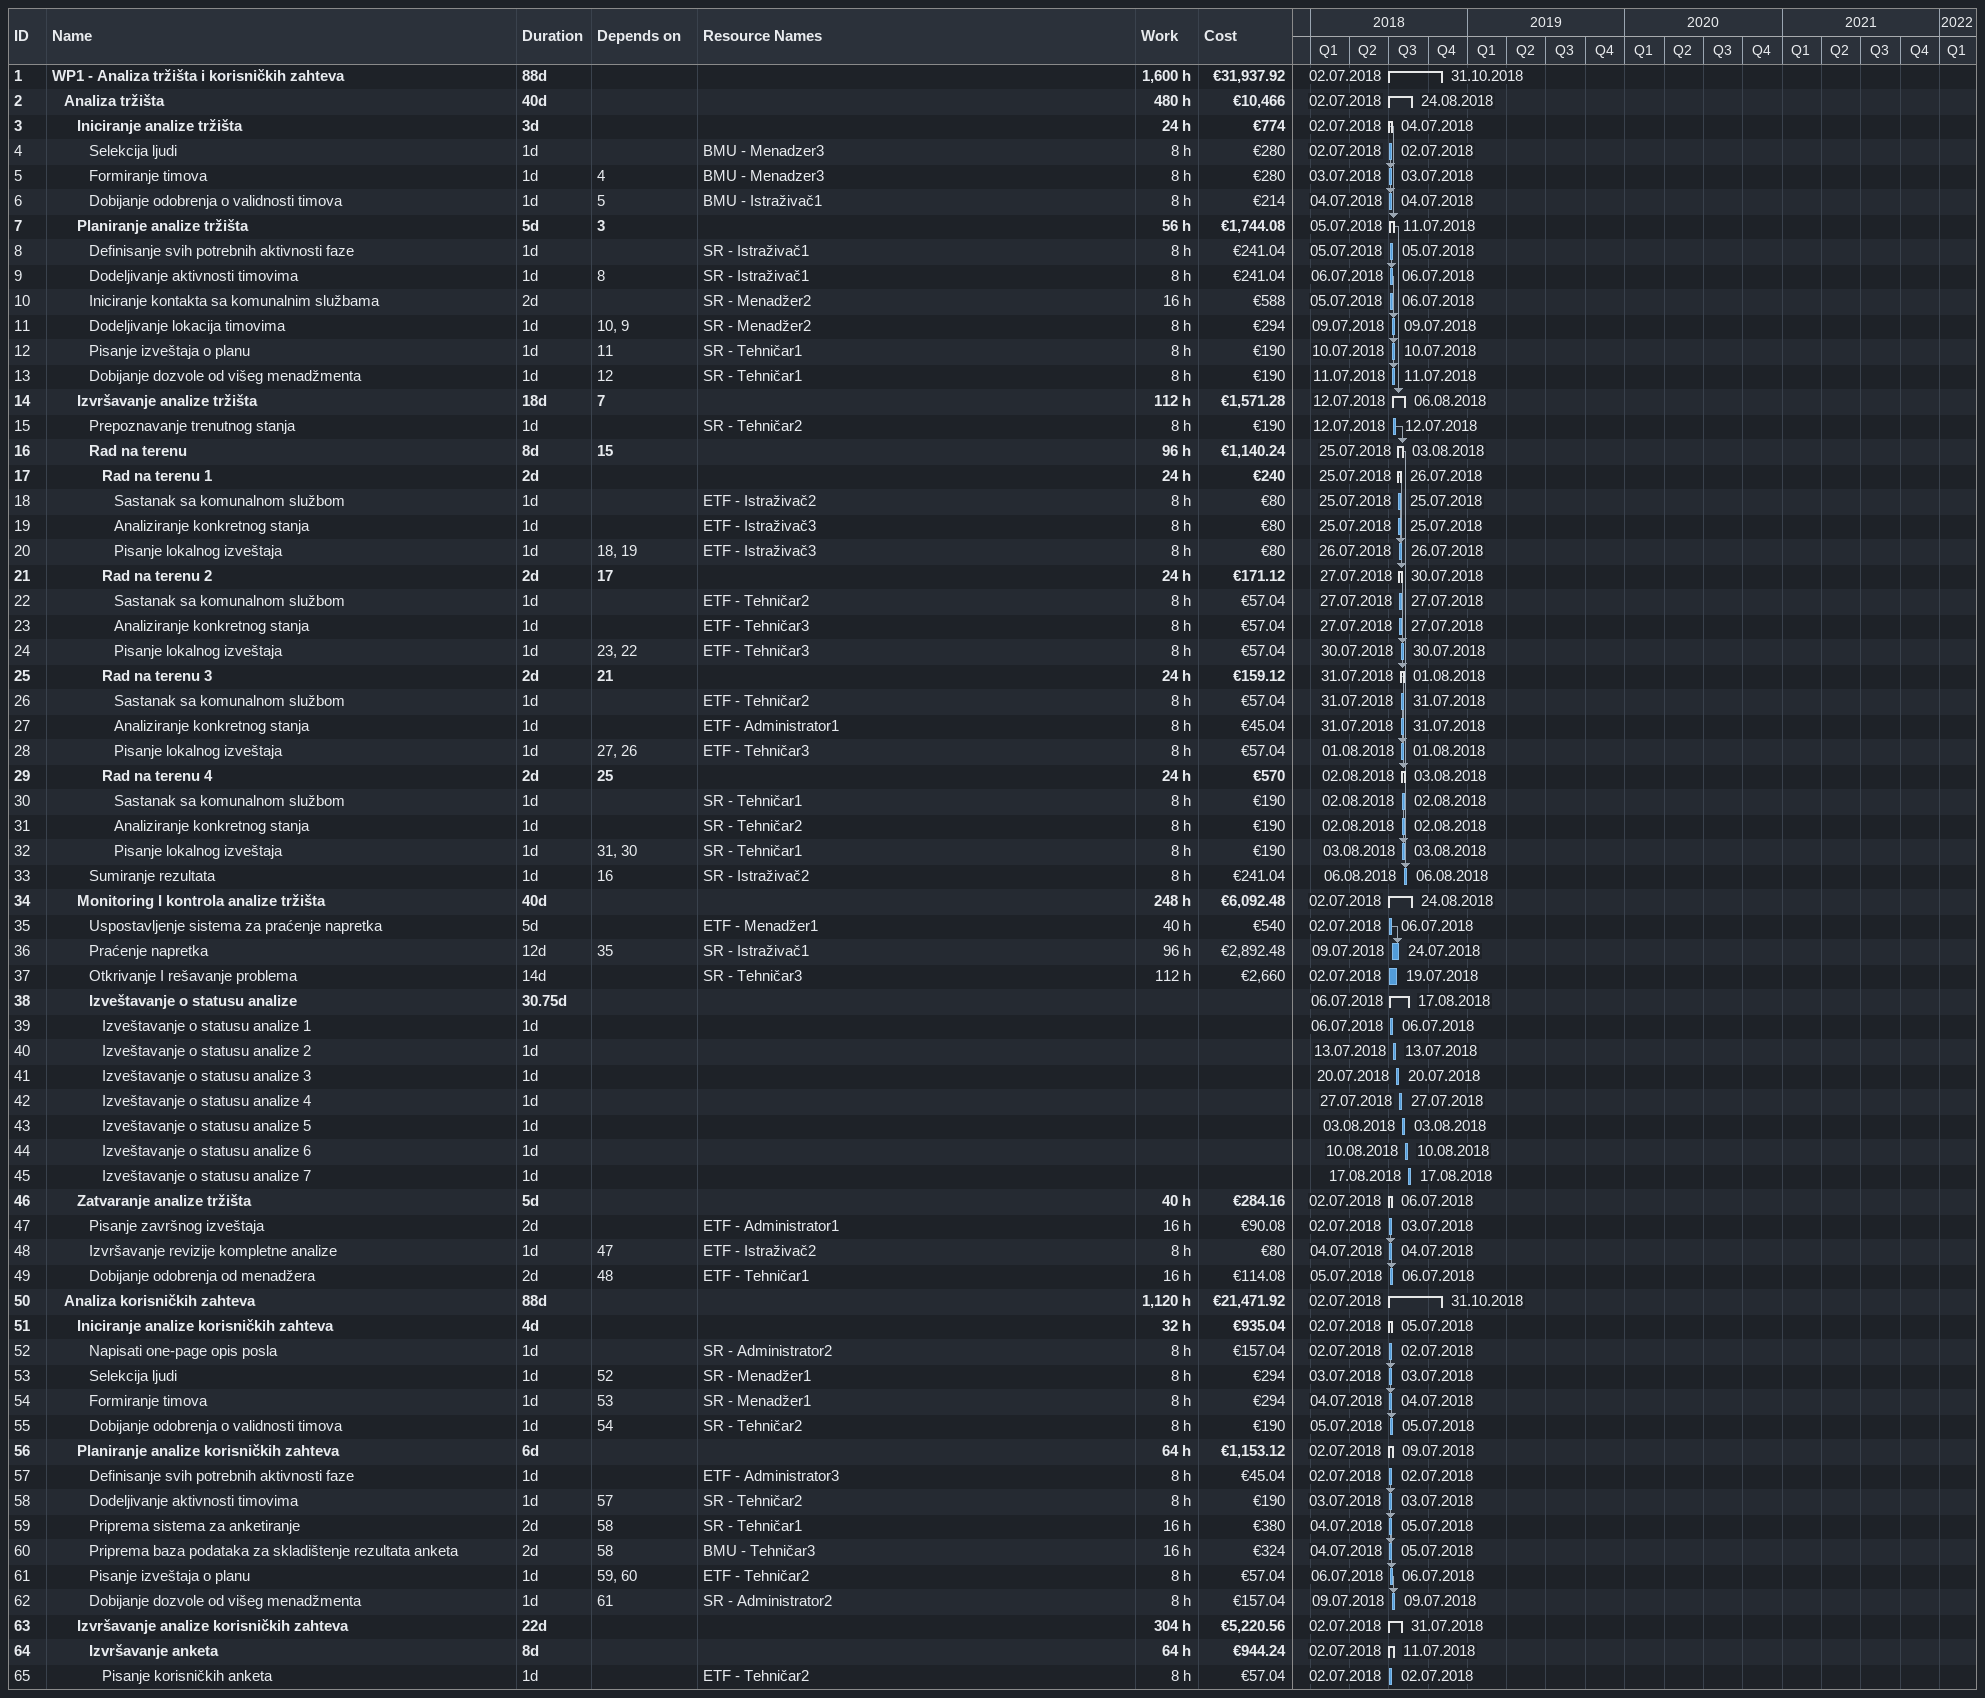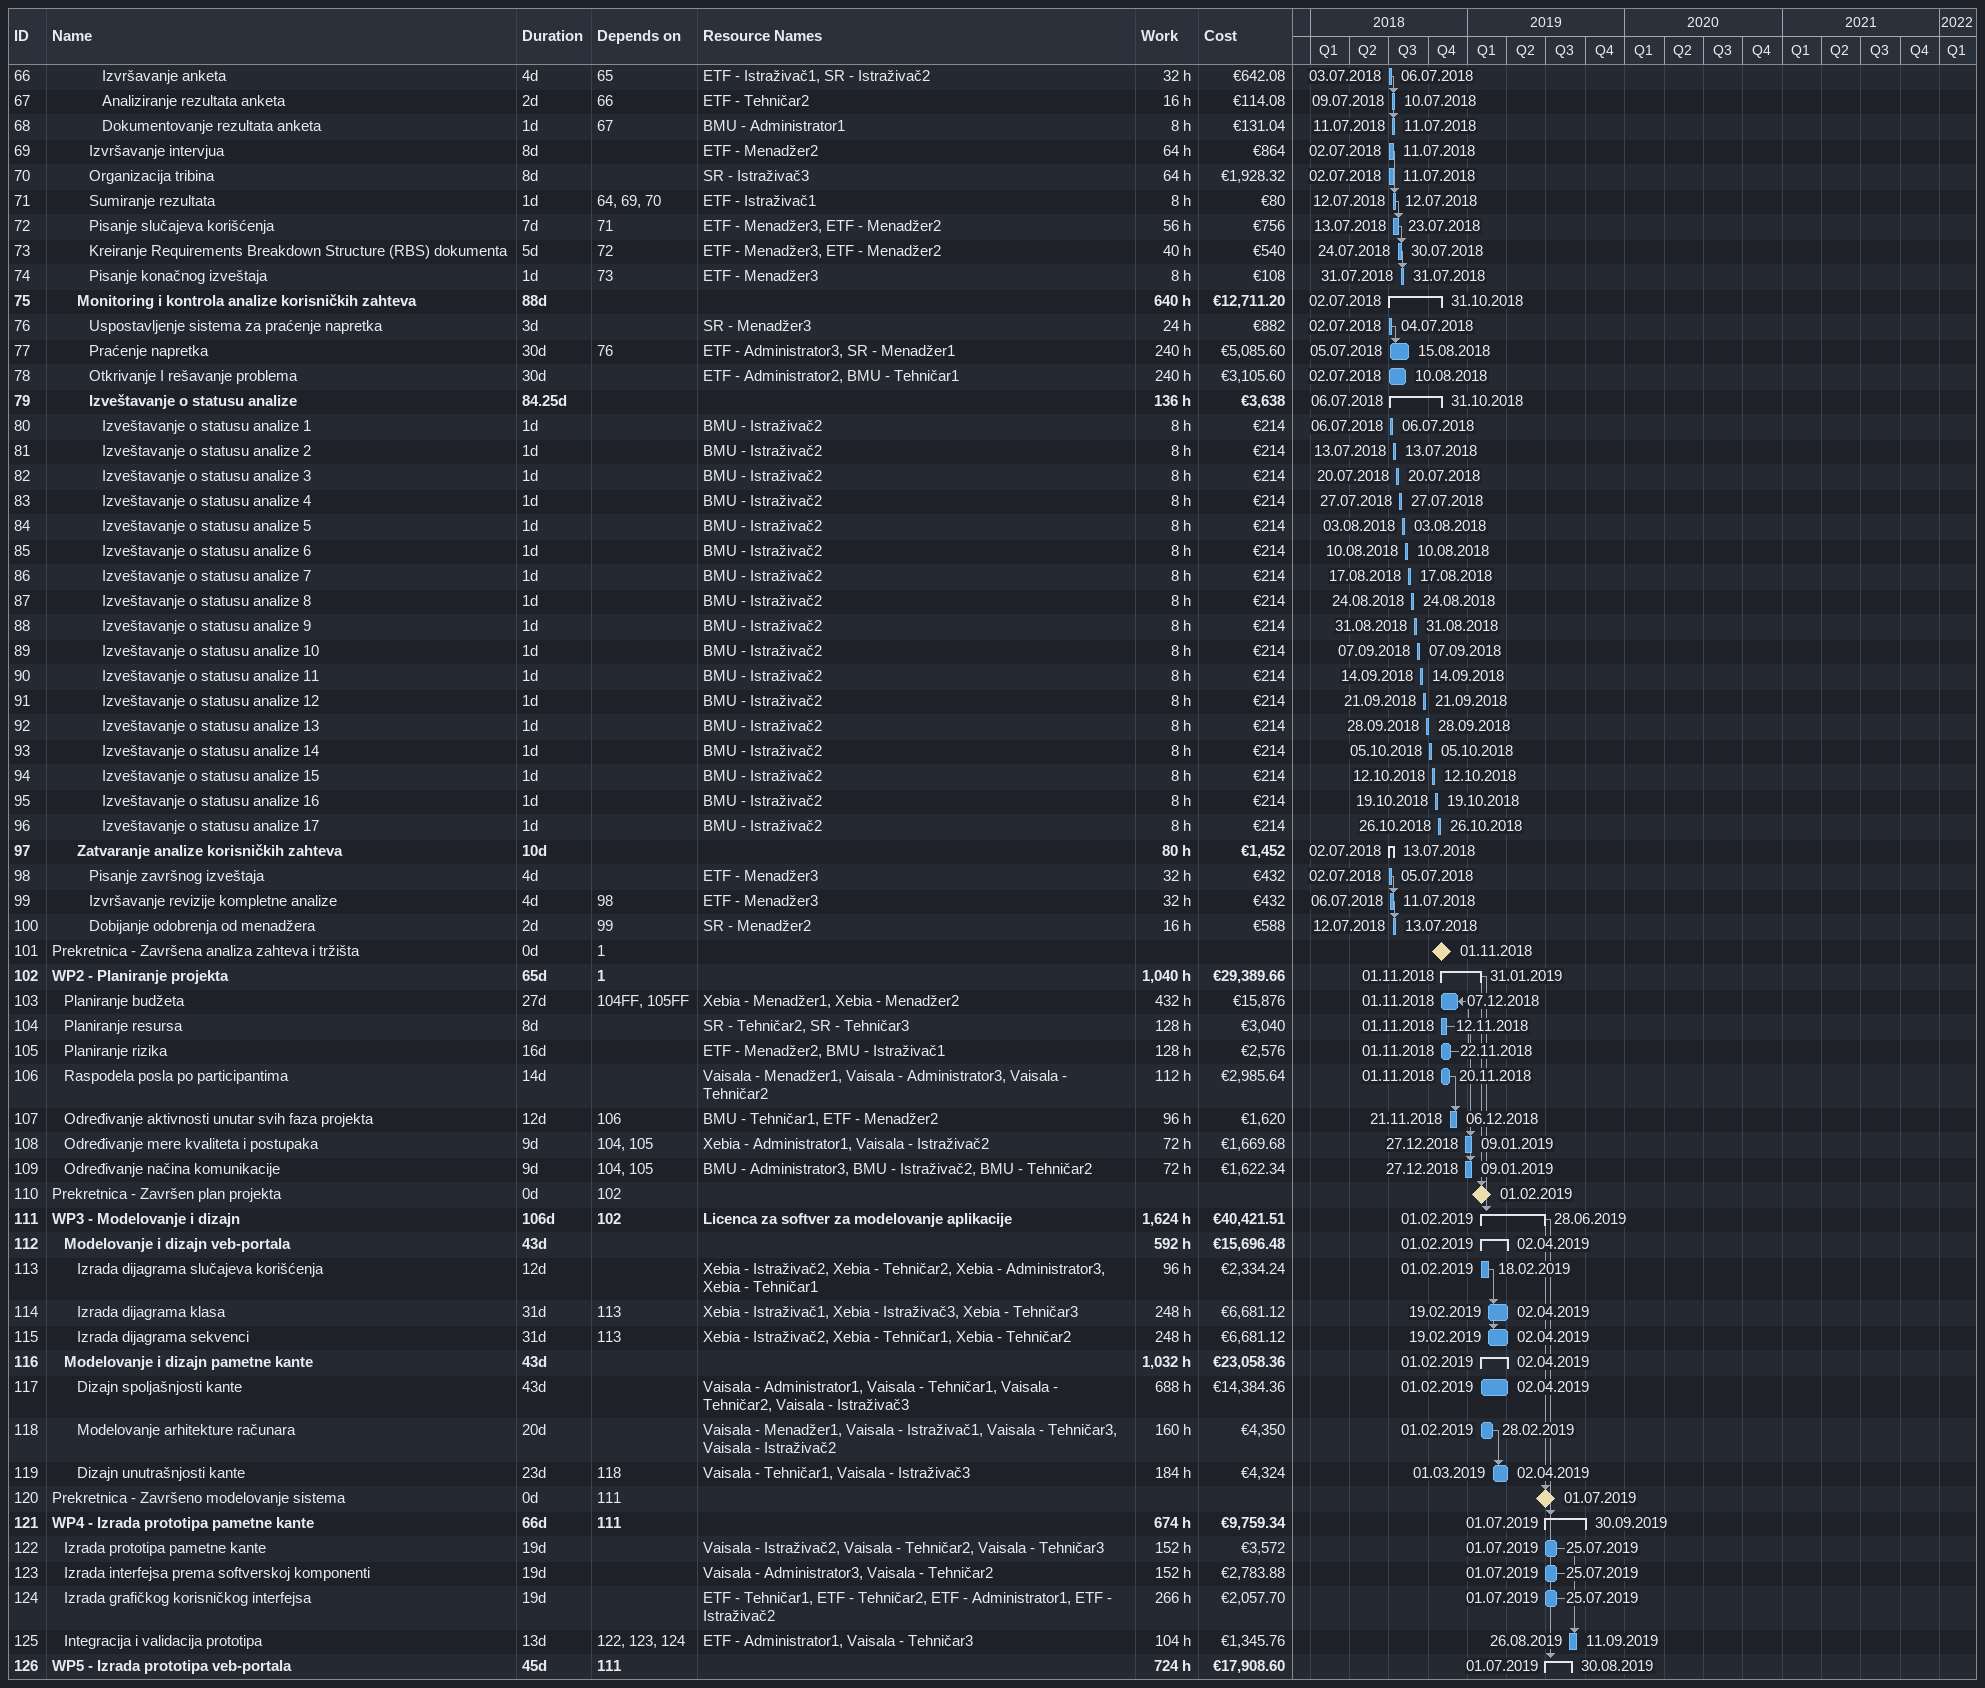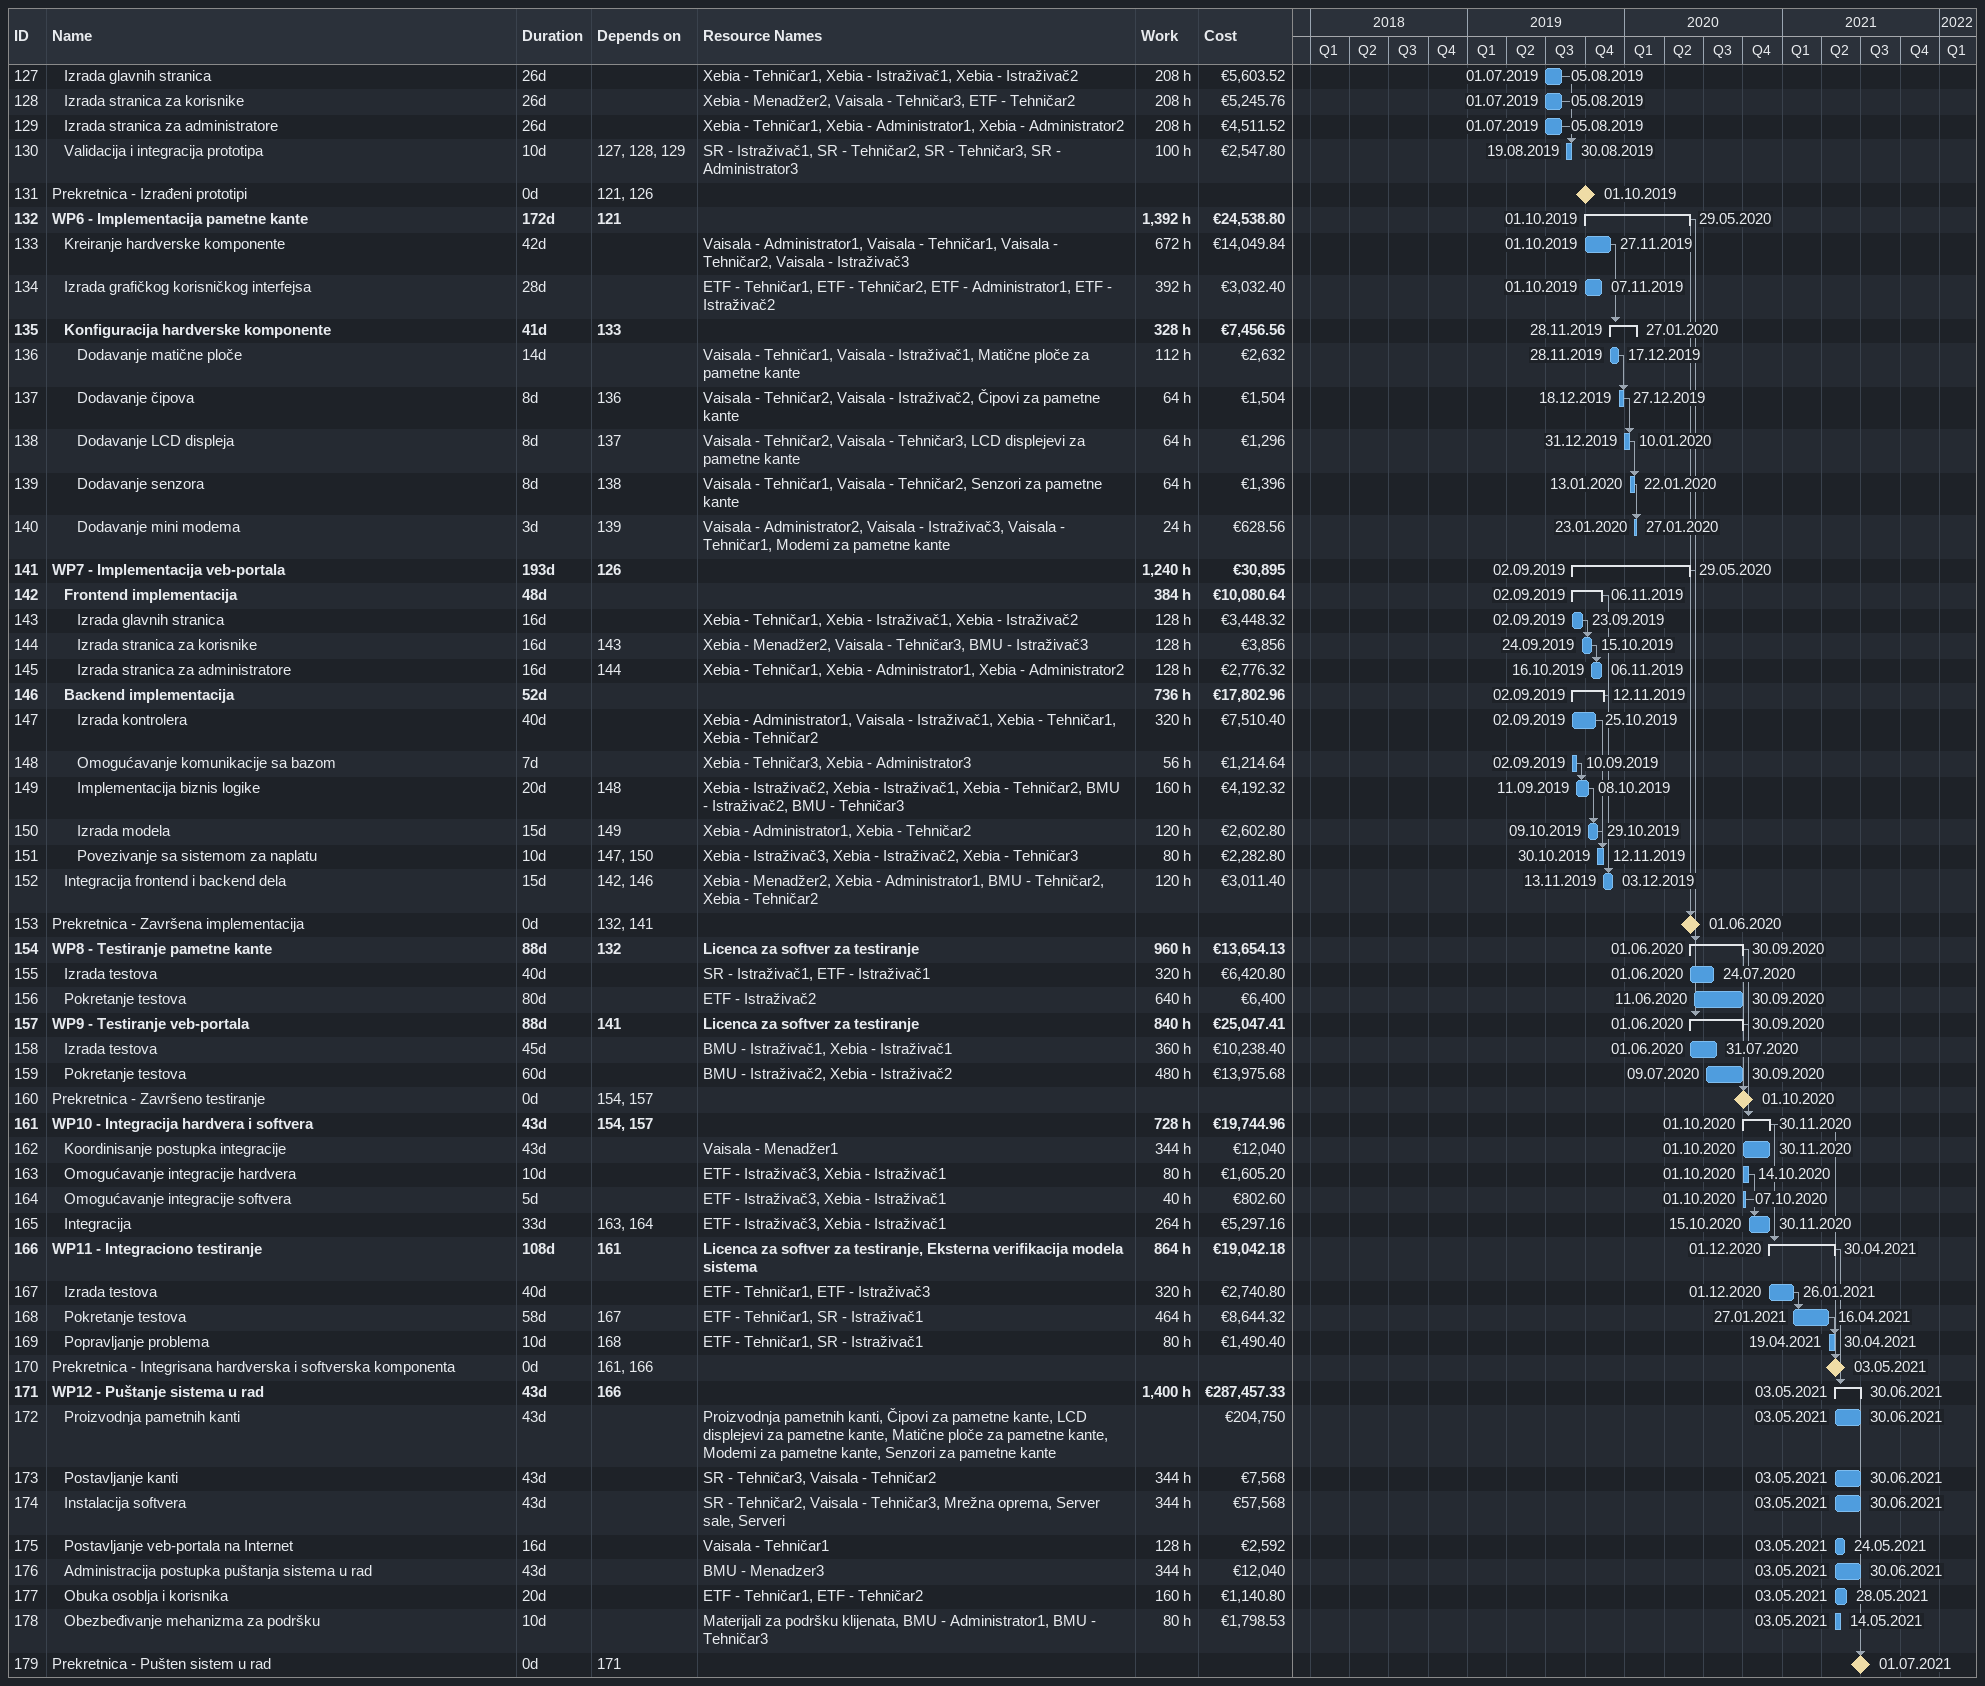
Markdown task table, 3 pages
| ID | Level | Task | Duration | Start | Finish | Predecessors | Resources | Work (h) | Cost (€) |
|---|---|---|---|---|---|---|---|---|---|
| 1 | 1 | **WP1 - Analiza tržišta i korisničkih zahteva** | 88d | 2018-07-02 | 2018-10-31 |  |  | 1600 | 31937.92 |
| 2 | 2 | **Analiza tržišta** | 40d | 2018-07-02 | 2018-08-24 |  |  | 480 | 10466 |
| 3 | 3 | **Iniciranje analize tržišta** | 3d | 2018-07-02 | 2018-07-04 |  |  | 24 | 774 |
| 4 | 4 | Selekcija ljudi | 1d | 2018-07-02 | 2018-07-02 |  | BMU - Menadzer3 | 8 | 280 |
| 5 | 4 | Formiranje timova | 1d | 2018-07-03 | 2018-07-03 | 4 | BMU - Menadzer3 | 8 | 280 |
| 6 | 4 | Dobijanje odobrenja o validnosti timova | 1d | 2018-07-04 | 2018-07-04 | 5 | BMU - Istraživač1 | 8 | 214 |
| 7 | 3 | **Planiranje analize tržišta** | 5d | 2018-07-05 | 2018-07-11 | 3 |  | 56 | 1744.08 |
| 8 | 4 | Definisanje svih potrebnih aktivnosti faze | 1d | 2018-07-05 | 2018-07-05 |  | SR - Istraživač1 | 8 | 241.04 |
| 9 | 4 | Dodeljivanje aktivnosti timovima | 1d | 2018-07-06 | 2018-07-06 | 8 | SR - Istraživač1 | 8 | 241.04 |
| 10 | 4 | Iniciranje kontakta sa komunalnim službama | 2d | 2018-07-05 | 2018-07-06 |  | SR - Menadžer2 | 16 | 588 |
| 11 | 4 | Dodeljivanje lokacija timovima | 1d | 2018-07-09 | 2018-07-09 | 10, 9 | SR - Menadžer2 | 8 | 294 |
| 12 | 4 | Pisanje izveštaja o planu | 1d | 2018-07-10 | 2018-07-10 | 11 | SR - Tehničar1 | 8 | 190 |
| 13 | 4 | Dobijanje dozvole od višeg menadžmenta | 1d | 2018-07-11 | 2018-07-11 | 12 | SR - Tehničar1 | 8 | 190 |
| 14 | 3 | **Izvršavanje analize tržišta** | 18d | 2018-07-12 | 2018-08-06 | 7 |  | 112 | 1571.28 |
| 15 | 4 | Prepoznavanje trenutnog stanja | 1d | 2018-07-12 | 2018-07-12 |  | SR - Tehničar2 | 8 | 190 |
| 16 | 4 | **Rad na terenu** | 8d | 2018-07-25 | 2018-08-03 | 15 |  | 96 | 1140.24 |
| 17 | 5 | **Rad na terenu 1** | 2d | 2018-07-25 | 2018-07-26 |  |  | 24 | 240 |
| 18 | 6 | Sastanak sa komunalnom službom | 1d | 2018-07-25 | 2018-07-25 |  | ETF - Istraživač2 | 8 | 80 |
| 19 | 6 | Analiziranje konkretnog stanja | 1d | 2018-07-25 | 2018-07-25 |  | ETF - Istraživač3 | 8 | 80 |
| 20 | 6 | Pisanje lokalnog izveštaja | 1d | 2018-07-26 | 2018-07-26 | 18, 19 | ETF - Istraživač3 | 8 | 80 |
| 21 | 5 | **Rad na terenu 2** | 2d | 2018-07-27 | 2018-07-30 | 17 |  | 24 | 171.12 |
| 22 | 6 | Sastanak sa komunalnom službom | 1d | 2018-07-27 | 2018-07-27 |  | ETF - Tehničar2 | 8 | 57.04 |
| 23 | 6 | Analiziranje konkretnog stanja | 1d | 2018-07-27 | 2018-07-27 |  | ETF - Tehničar3 | 8 | 57.04 |
| 24 | 6 | Pisanje lokalnog izveštaja | 1d | 2018-07-30 | 2018-07-30 | 23, 22 | ETF - Tehničar3 | 8 | 57.04 |
| 25 | 5 | **Rad na terenu 3** | 2d | 2018-07-31 | 2018-08-01 | 21 |  | 24 | 159.12 |
| 26 | 6 | Sastanak sa komunalnom službom | 1d | 2018-07-31 | 2018-07-31 |  | ETF - Tehničar2 | 8 | 57.04 |
| 27 | 6 | Analiziranje konkretnog stanja | 1d | 2018-07-31 | 2018-07-31 |  | ETF - Administrator1 | 8 | 45.04 |
| 28 | 6 | Pisanje lokalnog izveštaja | 1d | 2018-08-01 | 2018-08-01 | 27, 26 | ETF - Tehničar3 | 8 | 57.04 |
| 29 | 5 | **Rad na terenu 4** | 2d | 2018-08-02 | 2018-08-03 | 25 |  | 24 | 570 |
| 30 | 6 | Sastanak sa komunalnom službom | 1d | 2018-08-02 | 2018-08-02 |  | SR - Tehničar1 | 8 | 190 |
| 31 | 6 | Analiziranje konkretnog stanja | 1d | 2018-08-02 | 2018-08-02 |  | SR - Tehničar2 | 8 | 190 |
| 32 | 6 | Pisanje lokalnog izveštaja | 1d | 2018-08-03 | 2018-08-03 | 31, 30 | SR - Tehničar1 | 8 | 190 |
| 33 | 4 | Sumiranje rezultata | 1d | 2018-08-06 | 2018-08-06 | 16 | SR - Istraživač2 | 8 | 241.04 |
| 34 | 3 | **Monitoring I kontrola analize tržišta** | 40d | 2018-07-02 | 2018-08-24 |  |  | 248 | 6092.48 |
| 35 | 4 | Uspostavljenje sistema za praćenje napretka | 5d | 2018-07-02 | 2018-07-06 |  | ETF - Menadžer1 | 40 | 540 |
| 36 | 4 | Praćenje napretka | 12d | 2018-07-09 | 2018-07-24 | 35 | SR - Istraživač1 | 96 | 2892.48 |
| 37 | 4 | Otkrivanje I rešavanje problema | 14d | 2018-07-02 | 2018-07-19 |  | SR - Tehničar3 | 112 | 2660 |
| 38 | 4 | **Izveštavanje o statusu analize** | 30.75d | 2018-07-06 | 2018-08-17 |  |  |  |  |
| 39 | 5 | Izveštavanje o statusu analize 1 | 1d | 2018-07-06 | 2018-07-06 |  |  |  |  |
| 40 | 5 | Izveštavanje o statusu analize 2 | 1d | 2018-07-13 | 2018-07-13 |  |  |  |  |
| 41 | 5 | Izveštavanje o statusu analize 3 | 1d | 2018-07-20 | 2018-07-20 |  |  |  |  |
| 42 | 5 | Izveštavanje o statusu analize 4 | 1d | 2018-07-27 | 2018-07-27 |  |  |  |  |
| 43 | 5 | Izveštavanje o statusu analize 5 | 1d | 2018-08-03 | 2018-08-03 |  |  |  |  |
| 44 | 5 | Izveštavanje o statusu analize 6 | 1d | 2018-08-10 | 2018-08-10 |  |  |  |  |
| 45 | 5 | Izveštavanje o statusu analize 7 | 1d | 2018-08-17 | 2018-08-17 |  |  |  |  |
| 46 | 3 | **Zatvaranje analize tržišta** | 5d | 2018-07-02 | 2018-07-06 |  |  | 40 | 284.16 |
| 47 | 4 | Pisanje završnog izveštaja | 2d | 2018-07-02 | 2018-07-03 |  | ETF - Administrator1 | 16 | 90.08 |
| 48 | 4 | Izvršavanje revizije kompletne analize | 1d | 2018-07-04 | 2018-07-04 | 47 | ETF - Istraživač2 | 8 | 80 |
| 49 | 4 | Dobijanje odobrenja od menadžera | 2d | 2018-07-05 | 2018-07-06 | 48 | ETF - Tehničar1 | 16 | 114.08 |
| 50 | 2 | **Analiza korisničkih zahteva** | 88d | 2018-07-02 | 2018-10-31 |  |  | 1120 | 21471.92 |
| 51 | 3 | **Iniciranje analize korisničkih zahteva** | 4d | 2018-07-02 | 2018-07-05 |  |  | 32 | 935.04 |
| 52 | 4 | Napisati one-page opis posla | 1d | 2018-07-02 | 2018-07-02 |  | SR - Administrator2 | 8 | 157.04 |
| 53 | 4 | Selekcija ljudi | 1d | 2018-07-03 | 2018-07-03 | 52 | SR - Menadžer1 | 8 | 294 |
| 54 | 4 | Formiranje timova | 1d | 2018-07-04 | 2018-07-04 | 53 | SR - Menadžer1 | 8 | 294 |
| 55 | 4 | Dobijanje odobrenja o validnosti timova | 1d | 2018-07-05 | 2018-07-05 | 54 | SR - Tehničar2 | 8 | 190 |
| 56 | 3 | **Planiranje analize korisničkih zahteva** | 6d | 2018-07-02 | 2018-07-09 |  |  | 64 | 1153.12 |
| 57 | 4 | Definisanje svih potrebnih aktivnosti faze | 1d | 2018-07-02 | 2018-07-02 |  | ETF - Administrator3 | 8 | 45.04 |
| 58 | 4 | Dodeljivanje aktivnosti timovima | 1d | 2018-07-03 | 2018-07-03 | 57 | SR - Tehničar2 | 8 | 190 |
| 59 | 4 | Priprema sistema za anketiranje | 2d | 2018-07-04 | 2018-07-05 | 58 | SR - Tehničar1 | 16 | 380 |
| 60 | 4 | Priprema baza podataka za skladištenje rezultata anketa | 2d | 2018-07-04 | 2018-07-05 | 58 | BMU - Tehničar3 | 16 | 324 |
| 61 | 4 | Pisanje izveštaja o planu | 1d | 2018-07-06 | 2018-07-06 | 59, 60 | ETF - Tehničar2 | 8 | 57.04 |
| 62 | 4 | Dobijanje dozvole od višeg menadžmenta | 1d | 2018-07-09 | 2018-07-09 | 61 | SR - Administrator2 | 8 | 157.04 |
| 63 | 3 | **Izvršavanje analize korisničkih zahteva** | 22d | 2018-07-02 | 2018-07-31 |  |  | 304 | 5220.56 |
| 64 | 4 | **Izvršavanje anketa** | 8d | 2018-07-02 | 2018-07-11 |  |  | 64 | 944.24 |
| 65 | 5 | Pisanje korisničkih anketa | 1d | 2018-07-02 | 2018-07-02 |  | ETF - Tehničar2 | 8 | 57.04 |
| 66 | 5 | Izvršavanje anketa | 4d | 2018-07-03 | 2018-07-06 | 65 | ETF - Istraživač1, SR - Istraživač2 | 32 | 642.08 |
| 67 | 5 | Analiziranje rezultata anketa | 2d | 2018-07-09 | 2018-07-10 | 66 | ETF - Tehničar2 | 16 | 114.08 |
| 68 | 5 | Dokumentovanje rezultata anketa | 1d | 2018-07-11 | 2018-07-11 | 67 | BMU - Administrator1 | 8 | 131.04 |
| 69 | 4 | Izvršavanje intervjua | 8d | 2018-07-02 | 2018-07-11 |  | ETF - Menadžer2 | 64 | 864 |
| 70 | 4 | Organizacija tribina | 8d | 2018-07-02 | 2018-07-11 |  | SR - Istraživač3 | 64 | 1928.32 |
| 71 | 4 | Sumiranje rezultata | 1d | 2018-07-12 | 2018-07-12 | 64, 69, 70 | ETF - Istraživač1 | 8 | 80 |
| 72 | 4 | Pisanje slučajeva korišćenja | 7d | 2018-07-13 | 2018-07-23 | 71 | ETF - Menadžer3, ETF - Menadžer2 | 56 | 756 |
| 73 | 4 | Kreiranje Requirements Breakdown Structure (RBS) dokumenta | 5d | 2018-07-24 | 2018-07-30 | 72 | ETF - Menadžer3, ETF - Menadžer2 | 40 | 540 |
| 74 | 4 | Pisanje konačnog izveštaja | 1d | 2018-07-31 | 2018-07-31 | 73 | ETF - Menadžer3 | 8 | 108 |
| 75 | 3 | **Monitoring i kontrola analize korisničkih zahteva** | 88d | 2018-07-02 | 2018-10-31 |  |  | 640 | 12711.20 |
| 76 | 4 | Uspostavljenje sistema za praćenje napretka | 3d | 2018-07-02 | 2018-07-04 |  | SR - Menadžer3 | 24 | 882 |
| 77 | 4 | Praćenje napretka | 30d | 2018-07-05 | 2018-08-15 | 76 | ETF - Administrator3, SR - Menadžer1 | 240 | 5085.60 |
| 78 | 4 | Otkrivanje I rešavanje problema | 30d | 2018-07-02 | 2018-08-10 |  | ETF - Administrator2, BMU - Tehničar1 | 240 | 3105.60 |
| 79 | 4 | **Izveštavanje o statusu analize** | 84.25d | 2018-07-06 | 2018-10-31 |  |  | 136 | 3638 |
| 80 | 5 | Izveštavanje o statusu analize 1 | 1d | 2018-07-06 | 2018-07-06 |  | BMU - Istraživač2 | 8 | 214 |
| 81 | 5 | Izveštavanje o statusu analize 2 | 1d | 2018-07-13 | 2018-07-13 |  | BMU - Istraživač2 | 8 | 214 |
| 82 | 5 | Izveštavanje o statusu analize 3 | 1d | 2018-07-20 | 2018-07-20 |  | BMU - Istraživač2 | 8 | 214 |
| 83 | 5 | Izveštavanje o statusu analize 4 | 1d | 2018-07-27 | 2018-07-27 |  | BMU - Istraživač2 | 8 | 214 |
| 84 | 5 | Izveštavanje o statusu analize 5 | 1d | 2018-08-03 | 2018-08-03 |  | BMU - Istraživač2 | 8 | 214 |
| 85 | 5 | Izveštavanje o statusu analize 6 | 1d | 2018-08-10 | 2018-08-10 |  | BMU - Istraživač2 | 8 | 214 |
| 86 | 5 | Izveštavanje o statusu analize 7 | 1d | 2018-08-17 | 2018-08-17 |  | BMU - Istraživač2 | 8 | 214 |
| 87 | 5 | Izveštavanje o statusu analize 8 | 1d | 2018-08-24 | 2018-08-24 |  | BMU - Istraživač2 | 8 | 214 |
| 88 | 5 | Izveštavanje o statusu analize 9 | 1d | 2018-08-31 | 2018-08-31 |  | BMU - Istraživač2 | 8 | 214 |
| 89 | 5 | Izveštavanje o statusu analize 10 | 1d | 2018-09-07 | 2018-09-07 |  | BMU - Istraživač2 | 8 | 214 |
| 90 | 5 | Izveštavanje o statusu analize 11 | 1d | 2018-09-14 | 2018-09-14 |  | BMU - Istraživač2 | 8 | 214 |
| 91 | 5 | Izveštavanje o statusu analize 12 | 1d | 2018-09-21 | 2018-09-21 |  | BMU - Istraživač2 | 8 | 214 |
| 92 | 5 | Izveštavanje o statusu analize 13 | 1d | 2018-09-28 | 2018-09-28 |  | BMU - Istraživač2 | 8 | 214 |
| 93 | 5 | Izveštavanje o statusu analize 14 | 1d | 2018-10-05 | 2018-10-05 |  | BMU - Istraživač2 | 8 | 214 |
| 94 | 5 | Izveštavanje o statusu analize 15 | 1d | 2018-10-12 | 2018-10-12 |  | BMU - Istraživač2 | 8 | 214 |
| 95 | 5 | Izveštavanje o statusu analize 16 | 1d | 2018-10-19 | 2018-10-19 |  | BMU - Istraživač2 | 8 | 214 |
| 96 | 5 | Izveštavanje o statusu analize 17 | 1d | 2018-10-26 | 2018-10-26 |  | BMU - Istraživač2 | 8 | 214 |
| 97 | 3 | **Zatvaranje analize korisničkih zahteva** | 10d | 2018-07-02 | 2018-07-13 |  |  | 80 | 1452 |
| 98 | 4 | Pisanje završnog izveštaja | 4d | 2018-07-02 | 2018-07-05 |  | ETF - Menadžer3 | 32 | 432 |
| 99 | 4 | Izvršavanje revizije kompletne analize | 4d | 2018-07-06 | 2018-07-11 | 98 | ETF - Menadžer3 | 32 | 432 |
| 100 | 4 | Dobijanje odobrenja od menadžera | 2d | 2018-07-12 | 2018-07-13 | 99 | SR - Menadžer2 | 16 | 588 |
| 101 | 1 | Prekretnica - Završena analiza zahteva i tržišta | 0d | 2018-11-01 | 2018-11-01 | 1 |  |  |  |
| 102 | 1 | **WP2 - Planiranje projekta** | 65d | 2018-11-01 | 2019-01-31 | 1 |  | 1040 | 29389.66 |
| 103 | 2 | Planiranje budžeta | 27d | 2018-11-01 | 2018-12-07 | 104FF, 105FF | Xebia - Menadžer1, Xebia - Menadžer2 | 432 | 15876 |
| 104 | 2 | Planiranje resursa | 8d | 2018-11-01 | 2018-11-12 |  | SR - Tehničar2, SR - Tehničar3 | 128 | 3040 |
| 105 | 2 | Planiranje rizika | 16d | 2018-11-01 | 2018-11-22 |  | ETF - Menadžer2, BMU - Istraživač1 | 128 | 2576 |
| 106 | 2 | Raspodela posla po participantima | 14d | 2018-11-01 | 2018-11-20 |  | Vaisala - Menadžer1, Vaisala - Administrator3, Vaisala - Tehničar2 | 112 | 2985.64 |
| 107 | 2 | Određivanje aktivnosti unutar svih faza projekta | 12d | 2018-11-21 | 2018-12-06 | 106 | BMU - Tehničar1, ETF - Menadžer2 | 96 | 1620 |
| 108 | 2 | Određivanje mere kvaliteta i postupaka | 9d | 2018-12-27 | 2019-01-09 | 104, 105 | Xebia - Administrator1, Vaisala - Istraživač2 | 72 | 1669.68 |
| 109 | 2 | Određivanje načina komunikacije | 9d | 2018-12-27 | 2019-01-09 | 104, 105 | BMU - Administrator3, BMU - Istraživač2, BMU - Tehničar2 | 72 | 1622.34 |
| 110 | 1 | Prekretnica - Završen plan projekta | 0d | 2019-02-01 | 2019-02-01 | 102 |  |  |  |
| 111 | 1 | **WP3 - Modelovanje i dizajn** | 106d | 2019-02-01 | 2019-06-28 | 102 | Licenca za softver za modelovanje aplikacije | 1624 | 40421.51 |
| 112 | 2 | **Modelovanje i dizajn veb-portala** | 43d | 2019-02-01 | 2019-04-02 |  |  | 592 | 15696.48 |
| 113 | 3 | Izrada dijagrama slučajeva korišćenja | 12d | 2019-02-01 | 2019-02-18 |  | Xebia - Istraživač2, Xebia - Tehničar2, Xebia - Administrator3, Xebia - Tehničar1 | 96 | 2334.24 |
| 114 | 3 | Izrada dijagrama klasa | 31d | 2019-02-19 | 2019-04-02 | 113 | Xebia - Istraživač1, Xebia - Istraživač3, Xebia - Tehničar3 | 248 | 6681.12 |
| 115 | 3 | Izrada dijagrama sekvenci | 31d | 2019-02-19 | 2019-04-02 | 113 | Xebia - Istraživač2, Xebia - Tehničar1, Xebia - Tehničar2 | 248 | 6681.12 |
| 116 | 2 | **Modelovanje i dizajn pametne kante** | 43d | 2019-02-01 | 2019-04-02 |  |  | 1032 | 23058.36 |
| 117 | 3 | Dizajn spoljašnjosti kante | 43d | 2019-02-01 | 2019-04-02 |  | Vaisala - Administrator1, Vaisala - Tehničar1, Vaisala - Tehničar2, Vaisala - Istraživač3 | 688 | 14384.36 |
| 118 | 3 | Modelovanje arhitekture računara | 20d | 2019-02-01 | 2019-02-28 |  | Vaisala - Menadžer1, Vaisala - Istraživač1, Vaisala - Tehničar3, Vaisala - Istraživač2 | 160 | 4350 |
| 119 | 3 | Dizajn unutrašnjosti kante | 23d | 2019-03-01 | 2019-04-02 | 118 | Vaisala - Tehničar1, Vaisala - Istraživač3 | 184 | 4324 |
| 120 | 1 | Prekretnica - Završeno modelovanje sistema | 0d | 2019-07-01 | 2019-07-01 | 111 |  |  |  |
| 121 | 1 | **WP4 - Izrada prototipa pametne kante** | 66d | 2019-07-01 | 2019-09-30 | 111 |  | 674 | 9759.34 |
| 122 | 2 | Izrada prototipa pametne kante | 19d | 2019-07-01 | 2019-07-25 |  | Vaisala - Istraživač2, Vaisala - Tehničar2, Vaisala - Tehničar3 | 152 | 3572 |
| 123 | 2 | Izrada interfejsa prema softverskoj komponenti | 19d | 2019-07-01 | 2019-07-25 |  | Vaisala - Administrator3, Vaisala - Tehničar2 | 152 | 2783.88 |
| 124 | 2 | Izrada grafičkog korisničkog interfejsa | 19d | 2019-07-01 | 2019-07-25 |  | ETF - Tehničar1, ETF - Tehničar2, ETF - Administrator1, ETF - Istraživač2 | 266 | 2057.70 |
| 125 | 2 | Integracija i validacija prototipa | 13d | 2019-08-26 | 2019-09-11 | 122, 123, 124 | ETF - Administrator1, Vaisala - Tehničar3 | 104 | 1345.76 |
| 126 | 1 | **WP5 - Izrada prototipa veb-portala** | 45d | 2019-07-01 | 2019-08-30 | 111 |  | 724 | 17908.60 |
| 127 | 2 | Izrada glavnih stranica | 26d | 2019-07-01 | 2019-08-05 |  | Xebia - Tehničar1, Xebia - Istraživač1, Xebia - Istraživač2 | 208 | 5603.52 |
| 128 | 2 | Izrada stranica za korisnike | 26d | 2019-07-01 | 2019-08-05 |  | Xebia - Menadžer2, Vaisala - Tehničar3, ETF - Tehničar2 | 208 | 5245.76 |
| 129 | 2 | Izrada stranica za administratore | 26d | 2019-07-01 | 2019-08-05 |  | Xebia - Tehničar1, Xebia - Administrator1, Xebia - Administrator2 | 208 | 4511.52 |
| 130 | 2 | Validacija i integracija prototipa | 10d | 2019-08-19 | 2019-08-30 | 127, 128, 129 | SR - Istraživač1, SR - Tehničar2, SR - Tehničar3, SR - Administrator3 | 100 | 2547.80 |
| 131 | 1 | Prekretnica - Izrađeni prototipi | 0d | 2019-10-01 | 2019-10-01 | 121, 126 |  |  |  |
| 132 | 1 | **WP6 - Implementacija pametne kante** | 172d | 2019-10-01 | 2020-05-29 | 121 |  | 1392 | 24538.80 |
| 133 | 2 | Kreiranje hardverske komponente | 42d | 2019-10-01 | 2019-11-27 |  | Vaisala - Administrator1, Vaisala - Tehničar1, Vaisala - Tehničar2, Vaisala - Istraživač3 | 672 | 14049.84 |
| 134 | 2 | Izrada grafičkog korisničkog interfejsa | 28d | 2019-10-01 | 2019-11-07 |  | ETF - Tehničar1, ETF - Tehničar2, ETF - Administrator1, ETF - Istraživač2 | 392 | 3032.40 |
| 135 | 2 | **Konfiguracija hardverske komponente** | 41d | 2019-11-28 | 2020-01-27 | 133 |  | 328 | 7456.56 |
| 136 | 3 | Dodavanje matične ploče | 14d | 2019-11-28 | 2019-12-17 |  | Vaisala - Tehničar1, Vaisala - Istraživač1, Matične ploče za pametne kante | 112 | 2632 |
| 137 | 3 | Dodavanje čipova | 8d | 2019-12-18 | 2019-12-27 | 136 | Vaisala - Tehničar2, Vaisala - Istraživač2, Čipovi za pametne kante | 64 | 1504 |
| 138 | 3 | Dodavanje LCD displeja | 8d | 2019-12-31 | 2020-01-10 | 137 | Vaisala - Tehničar2, Vaisala - Tehničar3, LCD displejevi za pametne kante | 64 | 1296 |
| 139 | 3 | Dodavanje senzora | 8d | 2020-01-13 | 2020-01-22 | 138 | Vaisala - Tehničar1, Vaisala - Tehničar2, Senzori za pametne kante | 64 | 1396 |
| 140 | 3 | Dodavanje mini modema | 3d | 2020-01-23 | 2020-01-27 | 139 | Vaisala - Administrator2, Vaisala - Istraživač3, Vaisala - Tehničar1, Modemi za pametne kante | 24 | 628.56 |
| 141 | 1 | **WP7 - Implementacija veb-portala** | 193d | 2019-09-02 | 2020-05-29 | 126 |  | 1240 | 30895 |
| 142 | 2 | **Frontend implementacija** | 48d | 2019-09-02 | 2019-11-06 |  |  | 384 | 10080.64 |
| 143 | 3 | Izrada glavnih stranica | 16d | 2019-09-02 | 2019-09-23 |  | Xebia - Tehničar1, Xebia - Istraživač1, Xebia - Istraživač2 | 128 | 3448.32 |
| 144 | 3 | Izrada stranica za korisnike | 16d | 2019-09-24 | 2019-10-15 | 143 | Xebia - Menadžer2, Vaisala - Tehničar3, BMU - Istraživač3 | 128 | 3856 |
| 145 | 3 | Izrada stranica za administratore | 16d | 2019-10-16 | 2019-11-06 | 144 | Xebia - Tehničar1, Xebia - Administrator1, Xebia - Administrator2 | 128 | 2776.32 |
| 146 | 2 | **Backend implementacija** | 52d | 2019-09-02 | 2019-11-12 |  |  | 736 | 17802.96 |
| 147 | 3 | Izrada kontrolera | 40d | 2019-09-02 | 2019-10-25 |  | Xebia - Administrator1, Vaisala - Istraživač1, Xebia - Tehničar1, Xebia - Tehničar2 | 320 | 7510.40 |
| 148 | 3 | Omogućavanje komunikacije sa bazom | 7d | 2019-09-02 | 2019-09-10 |  | Xebia - Tehničar3, Xebia - Administrator3 | 56 | 1214.64 |
| 149 | 3 | Implementacija biznis logike | 20d | 2019-09-11 | 2019-10-08 | 148 | Xebia - Istraživač2, Xebia - Istraživač1, Xebia - Tehničar2, BMU - Istraživač2, BMU - Tehničar3 | 160 | 4192.32 |
| 150 | 3 | Izrada modela | 15d | 2019-10-09 | 2019-10-29 | 149 | Xebia - Administrator1, Xebia - Tehničar2 | 120 | 2602.80 |
| 151 | 3 | Povezivanje sa sistemom za naplatu | 10d | 2019-10-30 | 2019-11-12 | 147, 150 | Xebia - Istraživač3, Xebia - Istraživač2, Xebia - Tehničar3 | 80 | 2282.80 |
| 152 | 2 | Integracija frontend i backend dela | 15d | 2019-11-13 | 2019-12-03 | 142, 146 | Xebia - Menadžer2, Xebia - Administrator1, BMU - Tehničar2, Xebia - Tehničar2 | 120 | 3011.40 |
| 153 | 1 | Prekretnica - Završena implementacija | 0d | 2020-06-01 | 2020-06-01 | 132, 141 |  |  |  |
| 154 | 1 | **WP8 - Testiranje pametne kante** | 88d | 2020-06-01 | 2020-09-30 | 132 | Licenca za softver za testiranje | 960 | 13654.13 |
| 155 | 2 | Izrada testova | 40d | 2020-06-01 | 2020-07-24 |  | SR - Istraživač1, ETF - Istraživač1 | 320 | 6420.80 |
| 156 | 2 | Pokretanje testova | 80d | 2020-06-11 | 2020-09-30 |  | ETF - Istraživač2 | 640 | 6400 |
| 157 | 1 | **WP9 - Testiranje veb-portala** | 88d | 2020-06-01 | 2020-09-30 | 141 | Licenca za softver za testiranje | 840 | 25047.41 |
| 158 | 2 | Izrada testova | 45d | 2020-06-01 | 2020-07-31 |  | BMU - Istraživač1, Xebia - Istraživač1 | 360 | 10238.40 |
| 159 | 2 | Pokretanje testova | 60d | 2020-07-09 | 2020-09-30 |  | BMU - Istraživač2, Xebia - Istraživač2 | 480 | 13975.68 |
| 160 | 1 | Prekretnica - Završeno testiranje | 0d | 2020-10-01 | 2020-10-01 | 154, 157 |  |  |  |
| 161 | 1 | **WP10 - Integracija hardvera i softvera** | 43d | 2020-10-01 | 2020-11-30 | 154, 157 |  | 728 | 19744.96 |
| 162 | 2 | Koordinisanje postupka integracije | 43d | 2020-10-01 | 2020-11-30 |  | Vaisala - Menadžer1 | 344 | 12040 |
| 163 | 2 | Omogućavanje integracije hardvera | 10d | 2020-10-01 | 2020-10-14 |  | ETF - Istraživač3, Xebia - Istraživač1 | 80 | 1605.20 |
| 164 | 2 | Omogućavanje integracije softvera | 5d | 2020-10-01 | 2020-10-07 |  | ETF - Istraživač3, Xebia - Istraživač1 | 40 | 802.60 |
| 165 | 2 | Integracija | 33d | 2020-10-15 | 2020-11-30 | 163, 164 | ETF - Istraživač3, Xebia - Istraživač1 | 264 | 5297.16 |
| 166 | 1 | **WP11 - Integraciono testiranje** | 108d | 2020-12-01 | 2021-04-30 | 161 | Licenca za softver za testiranje, Eksterna verifikacija modela sistema | 864 | 19042.18 |
| 167 | 2 | Izrada testova | 40d | 2020-12-01 | 2021-01-26 |  | ETF - Tehničar1, ETF - Istraživač3 | 320 | 2740.80 |
| 168 | 2 | Pokretanje testova | 58d | 2021-01-27 | 2021-04-16 | 167 | ETF - Tehničar1, SR - Istraživač1 | 464 | 8644.32 |
| 169 | 2 | Popravljanje problema | 10d | 2021-04-19 | 2021-04-30 | 168 | ETF - Tehničar1, SR - Istraživač1 | 80 | 1490.40 |
| 170 | 1 | Prekretnica - Integrisana hardverska i softverska komponenta | 0d | 2021-05-03 | 2021-05-03 | 161, 166 |  |  |  |
| 171 | 1 | **WP12 - Puštanje sistema u rad** | 43d | 2021-05-03 | 2021-06-30 | 166 |  | 1400 | 287457.33 |
| 172 | 2 | Proizvodnja pametnih kanti | 43d | 2021-05-03 | 2021-06-30 |  | Proizvodnja pametnih kanti, Čipovi za pametne kante, LCD displejevi za pametne kante, Matične ploče za pametne kante, Modemi za pametne kante, Senzori za pametne kante |  | 204750 |
| 173 | 2 | Postavljanje kanti | 43d | 2021-05-03 | 2021-06-30 |  | SR - Tehničar3, Vaisala - Tehničar2 | 344 | 7568 |
| 174 | 2 | Instalacija softvera | 43d | 2021-05-03 | 2021-06-30 |  | SR - Tehničar2, Vaisala - Tehničar3, Mrežna oprema, Server sale, Serveri | 344 | 57568 |
| 175 | 2 | Postavljanje veb-portala na Internet | 16d | 2021-05-03 | 2021-05-24 |  | Vaisala - Tehničar1 | 128 | 2592 |
| 176 | 2 | Administracija postupka puštanja sistema u rad | 43d | 2021-05-03 | 2021-06-30 |  | BMU - Menadzer3 | 344 | 12040 |
| 177 | 2 | Obuka osoblja i korisnika | 20d | 2021-05-03 | 2021-05-28 |  | ETF - Tehničar1, ETF - Tehničar2 | 160 | 1140.80 |
| 178 | 2 | Obezbeđivanje mehanizma za podršku | 10d | 2021-05-03 | 2021-05-14 |  | Materijali za podršku klijenata, BMU - Administrator1, BMU - Tehničar3 | 80 | 1798.53 |
| 179 | 1 | Prekretnica - Pušten sistem u rad | 0d | 2021-07-01 | 2021-07-01 | 171 |  |  |  |
